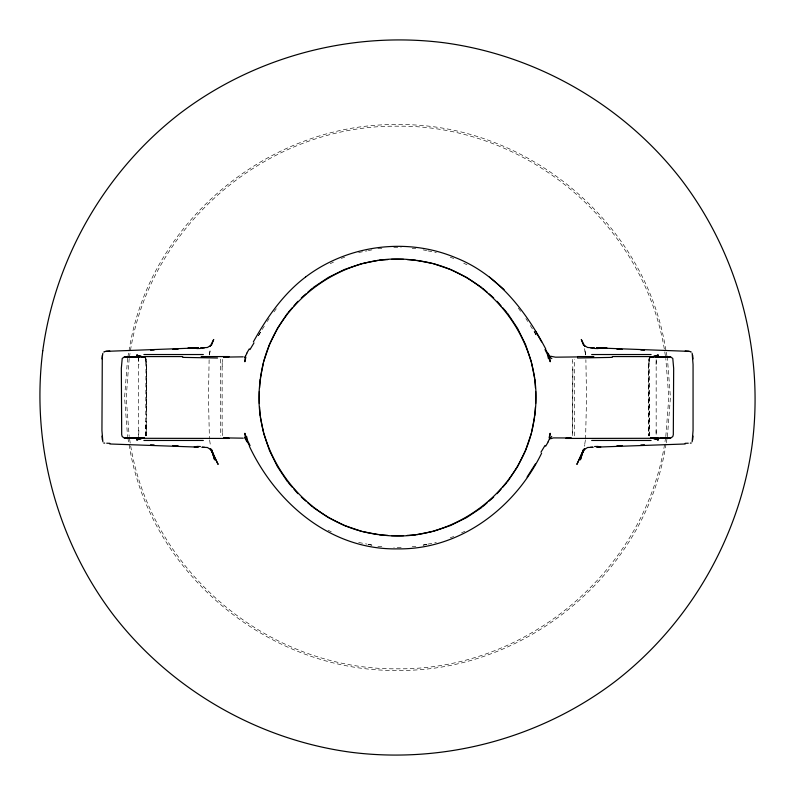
<?xml version="1.0" encoding="UTF-8"?>
<svg xmlns="http://www.w3.org/2000/svg" width="795" height="795" viewBox="0 0 795 795"><rect width="100%" height="100%" fill="white"/><g stroke="black" fill="none" stroke-linecap="round" stroke-linejoin="round"><path stroke-width="0.6" stroke-dasharray="3.98 2.98" d="M656.173 359.638L656.173 435.362M138.916 430.373L138.569 437.767M222.212 366.366L222.222 361.834M648.432 366.366C648.611 358.446 650.38 351.37 649.008 366.227L649.346 435.809M656.084 364.617L656.431 357.223M572.698 433.146L572.778 361.834M209.125 359.728L208.439 397.579L209.443 439.118M585.557 439.118L586.561 397.579L585.875 359.728M146.081 435.879L146.359 421.43M220.622 359.121L220.652 435.879M574.348 435.879L574.378 359.121M138.569 437.995L138.569 357.005M145.634 435.849L145.992 421.38M145.654 435.809L145.962 366.187C144.64 351.012 146.389 358.714 146.568 366.366L146.21 435.63L146.499 366.356L146.151 359.35L144.74 357.432M649.098 361.685L649.863 357.979M222.302 361.844L222.491 359.36M572.44 435.63L572.867 366.356M209.502 354.928L210.049 350.396L209.333 354.818M585.378 440.201L584.345 446.661L584.852 444.803M209.353 354.868L210.526 348.568M127.598 358.237L124.576 397.5L127.598 436.763M127.836 357.034L128.79 352.205M129.029 350.993C148.357 223.027 268.442 122.937 397.5 124.576C526.558 122.937 646.643 223.027 665.971 350.993M129.197 358.475L126.186 397.5L129.197 436.534M129.436 357.273C146.817 227.201 266.464 124.686 397.5 126.186C528.536 124.676 648.183 227.201 665.564 357.273M665.564 437.727C648.183 567.799 528.536 670.334 397.5 668.814C266.464 670.334 146.817 567.799 129.436 437.727M665.803 436.534L668.814 397.5L665.803 358.475M665.981 444.007C646.633 571.983 526.568 672.063 397.5 670.423C268.442 672.063 148.357 571.983 129.029 444.007M666.22 442.805L667.174 437.975M667.412 436.763L670.423 397.5L667.403 358.237M649.366 357.909L648.66 366.167L648.919 435.879M258.425 335.659L260.879 331.406M258.445 335.748L260.899 331.505M262.171 329.498L264.705 325.503M267.239 321.498L269.137 318.497M273.967 311.918L276.72 308.152M650.26 357.432L648.849 359.35L648.591 361.834L648.501 428.644M330.213 263.711L333.503 262.102M461.498 532.908L464.787 531.289M341.224 258.415L344.702 257.232M450.268 537.718L453.756 536.526M358.654 252.532L367.081 250.872M368.284 250.634L371.881 249.859M423.109 545.072L426.716 544.366M427.919 544.128L436.346 542.468M423.119 545.141L426.726 544.426M377.903 248.676L382.812 248.418M393.823 247.702L401.177 247.702M401.177 547.357L393.823 547.357M412.188 546.582L415.874 546.404M412.188 248.418L415.865 248.656M377.903 546.324L382.812 546.582M423.119 249.859L426.716 250.634M427.919 250.872L436.346 252.532M358.654 542.468L367.081 544.128M368.284 544.366L371.891 545.072M368.274 544.426L371.881 545.141M450.268 257.282L453.756 258.474M463.694 263.175L466.983 264.795M328.017 530.215L331.316 531.825M518.31 308.082L521.033 311.918M525.863 318.497L527.761 321.498M530.295 325.503L532.829 329.498M534.101 331.505L536.555 335.748M534.121 331.406L536.575 335.659M145.137 357.979L145.902 361.685M145.634 357.909L146.34 366.167L146.359 410.379M666.21 352.205L667.164 357.034M127.836 437.975L128.79 442.805M584.474 348.568L585.647 354.868M585.667 354.818L584.951 350.396L585.498 354.928M209.622 440.201L210.655 446.661M648.591 433.166L648.849 435.64L648.432 428.634M572.509 359.36L572.698 361.844M222.302 433.146L222.491 435.64M138.569 357.223L138.916 364.617M649.366 435.849L649.038 366.187M656.084 430.373L656.173 435.153M222.212 428.634L222.222 433.166M222.133 366.356L222.133 428.644"/><path stroke-width="1.19" d="M102.297 355.425L101.939 430.502L102.853 441.801M692.147 441.801L693.061 430.502L693.061 364.498L692.147 353.199M259.349 391.468L259.349 403.532M259.587 387.851L260.134 379.414M534.866 415.586L535.413 407.149M535.651 403.532L535.651 391.468M692.683 439.724L692.972 436.077M246.937 353.248L245.526 356.031L244.85 361.735L245.854 357.273M548.023 441.821L549.444 439.019L550.15 433.285L549.116 437.777M260.363 378.221L263.413 362.818M531.587 432.182L534.638 416.779M102.028 358.923L102.833 353.368M583.6 449.175L580.38 459.848L583.351 449.96M211.51 345.119L213.696 339.485L210.208 346.312L210.804 345.428L207.396 347.504L201.831 347.753M583.341 450.139L576.872 464.399L583.719 449.741L581.135 455.823L584.693 448.837L584.087 449.741L587.555 447.505L593.12 447.247L590.476 447.327M263.642 361.636L269.495 344.483L277.525 328.236L287.581 313.151M531.358 433.364L525.515 450.517L517.475 466.774L507.419 481.85M650.698 437.787L658.031 438.154M253.357 341.87C266.911 317.553 283.129 294.071 305.528 277.067M249.362 446.224C276.521 503.732 331.296 550.14 397.5 548.868C459.917 549.892 515.081 507.906 541.614 453.2M249.302 348.876L246.887 352.92M545.638 446.224L548.073 442.159M249.958 349.591L253.993 342.903M540.958 452.186L545.002 445.488M244.512 357.69L245.526 356.031M549.444 439.019L551.75 436.415M527.075 477.079L535.393 463.952M288.376 312.236L292.351 307.695M293.941 305.876L297.916 301.325M497.084 493.675L501.059 489.124M502.649 487.305L506.624 482.764M301.325 297.916L305.876 293.941M307.695 292.351L312.236 288.376M482.764 506.624L487.305 502.649M489.124 501.059L493.675 497.084M138.042 439.049L137.167 439.814L143.07 438.045L128.949 438.134M656.958 355.951L657.833 355.186L650.668 357.323M313.151 287.581L328.236 277.525L344.483 269.495L361.636 263.642M481.85 507.419L466.774 517.475L450.517 525.515L433.364 531.358M305.528 277.067C347.693 245.009 406.493 237.168 455.426 257.63C497.104 273.897 525.535 310.398 545.698 348.876M653.44 356.846L650.717 357.253M550.567 438.79L553.32 437.896L565.831 437.956M182.711 356.567L127.369 356.597L124.467 356.826L122.211 358.456L121.337 368.304L121.685 434.716L122.211 436.544L124.467 438.174L144.302 437.787M653.758 438.433L670.533 438.174L672.789 436.544L673.315 434.716L673.663 368.304L672.789 358.456L670.533 356.826L667.631 356.597L612.289 356.567M137.803 439.506L136.541 439.883L144.332 437.677M657.197 355.494L658.459 355.117L651.93 356.955L669.469 357.124M569.846 437.936L571.098 437.568L566.12 438.055M226.704 438.075L228.433 438.154M362.818 263.413L378.221 260.363M416.779 534.638L432.182 531.597M243.21 356.836L229.159 357.044M667.82 438.055L669.469 437.866M105.139 351.39L197.478 347.922M125.471 357.114L128.949 356.856M125.53 357.124L143.07 356.955L136.541 355.117L144.332 357.323M669.529 437.886L660.496 438.055M103.748 351.966L104.721 351.877M690.279 443.123L691.253 443.034M124.467 356.826L126.703 356.617M670.533 438.174L668.297 438.383M109.78 351.022L106.083 351.281M379.414 260.134L387.851 259.587M391.468 259.349L403.532 259.349M403.532 535.651L391.468 535.651M407.149 535.413L415.586 534.876M193.145 348.071L198.472 347.872L187.779 348.27L194.219 348.011M685.23 443.978L596.498 447.128M150.553 350.178L154.111 350.048M640.889 444.952L644.447 444.822M685.121 443.332L688.271 443.213M172.813 349.373L178.13 349.184M616.86 445.816L622.187 445.627M577.518 358.018L612.249 357.382M597.482 447.078L600.762 446.989M196.782 348.568L200.34 348.468M594.59 446.532L598.168 446.432M143.895 354.53L203.341 354.53M666.299 356.786L668.565 356.736L663.736 356.786L666.439 356.736M651.105 440.47L591.659 440.46M653.252 438.303L652.725 438.313L655.319 438.303L566.189 438.433M591.659 354.53L651.105 354.53M203.341 440.46L143.895 440.47M229.208 437.956L243.24 438.174M577.607 356.925L555.506 357.184L550.627 356.23M131.473 356.856L139.493 356.846M228.433 356.836L223.792 357.402L228.881 356.945M666.051 438.134L651.93 438.045L658.459 439.883L650.668 437.677M201.175 356.567L228.791 356.567M577.846 356.567L593.825 356.567M134.504 438.055L125.471 437.886M228.881 438.055L223.792 437.598L225.154 437.936M136.969 438.154L139.493 438.154M566.567 438.154L568.296 438.075M228.831 438.433L139.681 438.303L142.275 438.313L141.748 438.303M666.051 356.856L669.529 357.114M655.507 356.846L663.527 356.856M182.751 357.382L217.542 358.018M128.561 356.736L131.264 356.786L126.435 356.736L128.701 356.786M594.66 348.468L598.218 348.568M196.832 446.432L200.41 446.532M194.238 446.989L197.518 447.078M204.524 447.327L201.88 447.247L207.445 447.505L210.914 449.741L210.307 448.837L218.128 464.399L211.281 449.741L213.865 455.823L211.659 450.139M593.169 347.753L587.604 347.504L584.196 345.428L584.792 346.312L581.304 339.485L583.49 345.119M597.522 347.922L689.861 351.39M600.781 348.011L596.528 347.872L607.221 348.27L600.781 348.011L601.855 348.071M616.87 349.184L622.187 349.373M172.813 445.627L178.14 445.816M198.502 447.128L109.77 443.978M640.889 350.048L644.447 350.178M150.553 444.822L154.111 444.952M106.729 443.213L109.879 443.332M407.149 259.587L415.586 260.134M379.414 534.876L387.851 535.413M688.917 351.281L685.22 351.022M668.297 356.617L670.533 356.826M126.703 438.383L124.467 438.174M690.279 351.877L691.253 351.966M103.748 443.034L104.721 443.123M125.53 437.866L127.18 438.055M416.779 260.363L432.182 263.413M362.818 531.597L378.221 534.638M144.283 357.253L141.56 356.846M433.364 263.642L450.517 269.495L466.774 277.525L481.85 287.581M361.636 531.358L344.483 525.515L328.226 517.475L313.151 507.419M657.197 439.506L657.833 439.814L656.958 439.049M137.803 355.494L137.167 355.186L138.042 355.951M551.849 358.595L550.538 357.69L548.063 353.248M489.472 277.067L504.09 289.609M482.764 288.376L487.305 292.351M489.124 293.941L493.675 297.916M301.325 497.084L305.876 501.059M307.695 502.649L312.236 506.624M497.084 301.325L501.059 305.876M502.649 307.695L506.624 312.236M288.376 482.764L292.351 487.305M293.941 489.124L297.916 493.675M507.419 313.151L517.475 328.236L525.505 344.483L531.358 361.636M287.581 481.85L277.525 466.774L269.485 450.517L263.642 433.364M244.532 437.329L246.977 441.821M535.452 331.137L541.643 341.87M545.43 349.204L547.834 353.676L550.2 361.735L549.494 356.031M249.62 445.886L247.215 441.394L244.87 433.285L245.566 439.019M545.042 349.591L547.367 354.252L548.471 358.754M249.998 445.488L247.672 440.818L246.559 436.286M211.649 449.96L214.62 459.848L211.4 449.175M692.972 358.923L692.683 355.276M102.028 436.077L102.316 439.724M531.587 362.818L534.638 378.221M260.363 416.779L263.413 432.182M534.866 379.414L535.413 387.851M259.587 407.149L260.134 415.586M42.771 350.784C30.856 443.968 56.743 540.57 113.655 615.32C171.044 689.573 257.779 739.658 350.784 752.229C443.968 764.144 540.57 738.257 615.32 681.345C689.573 623.956 739.658 537.221 752.229 444.216C764.144 351.032 738.257 254.43 681.345 179.68C623.956 105.427 537.221 55.342 444.216 42.771C351.032 30.856 254.43 56.743 179.68 113.655C105.427 171.044 55.342 257.779 42.771 350.784M260.392 379.444C249.193 452.534 305.956 526.509 379.444 534.618C452.524 545.807 526.509 489.054 534.608 415.566C545.807 342.476 489.054 268.491 415.556 260.392C342.476 249.193 268.491 305.956 260.392 379.444M204.474 347.673L200.936 347.812L204.474 347.673M227.102 356.687L224.389 356.677L227.102 356.687M594.064 347.812L590.526 347.673L594.064 347.812"/></g></svg>
